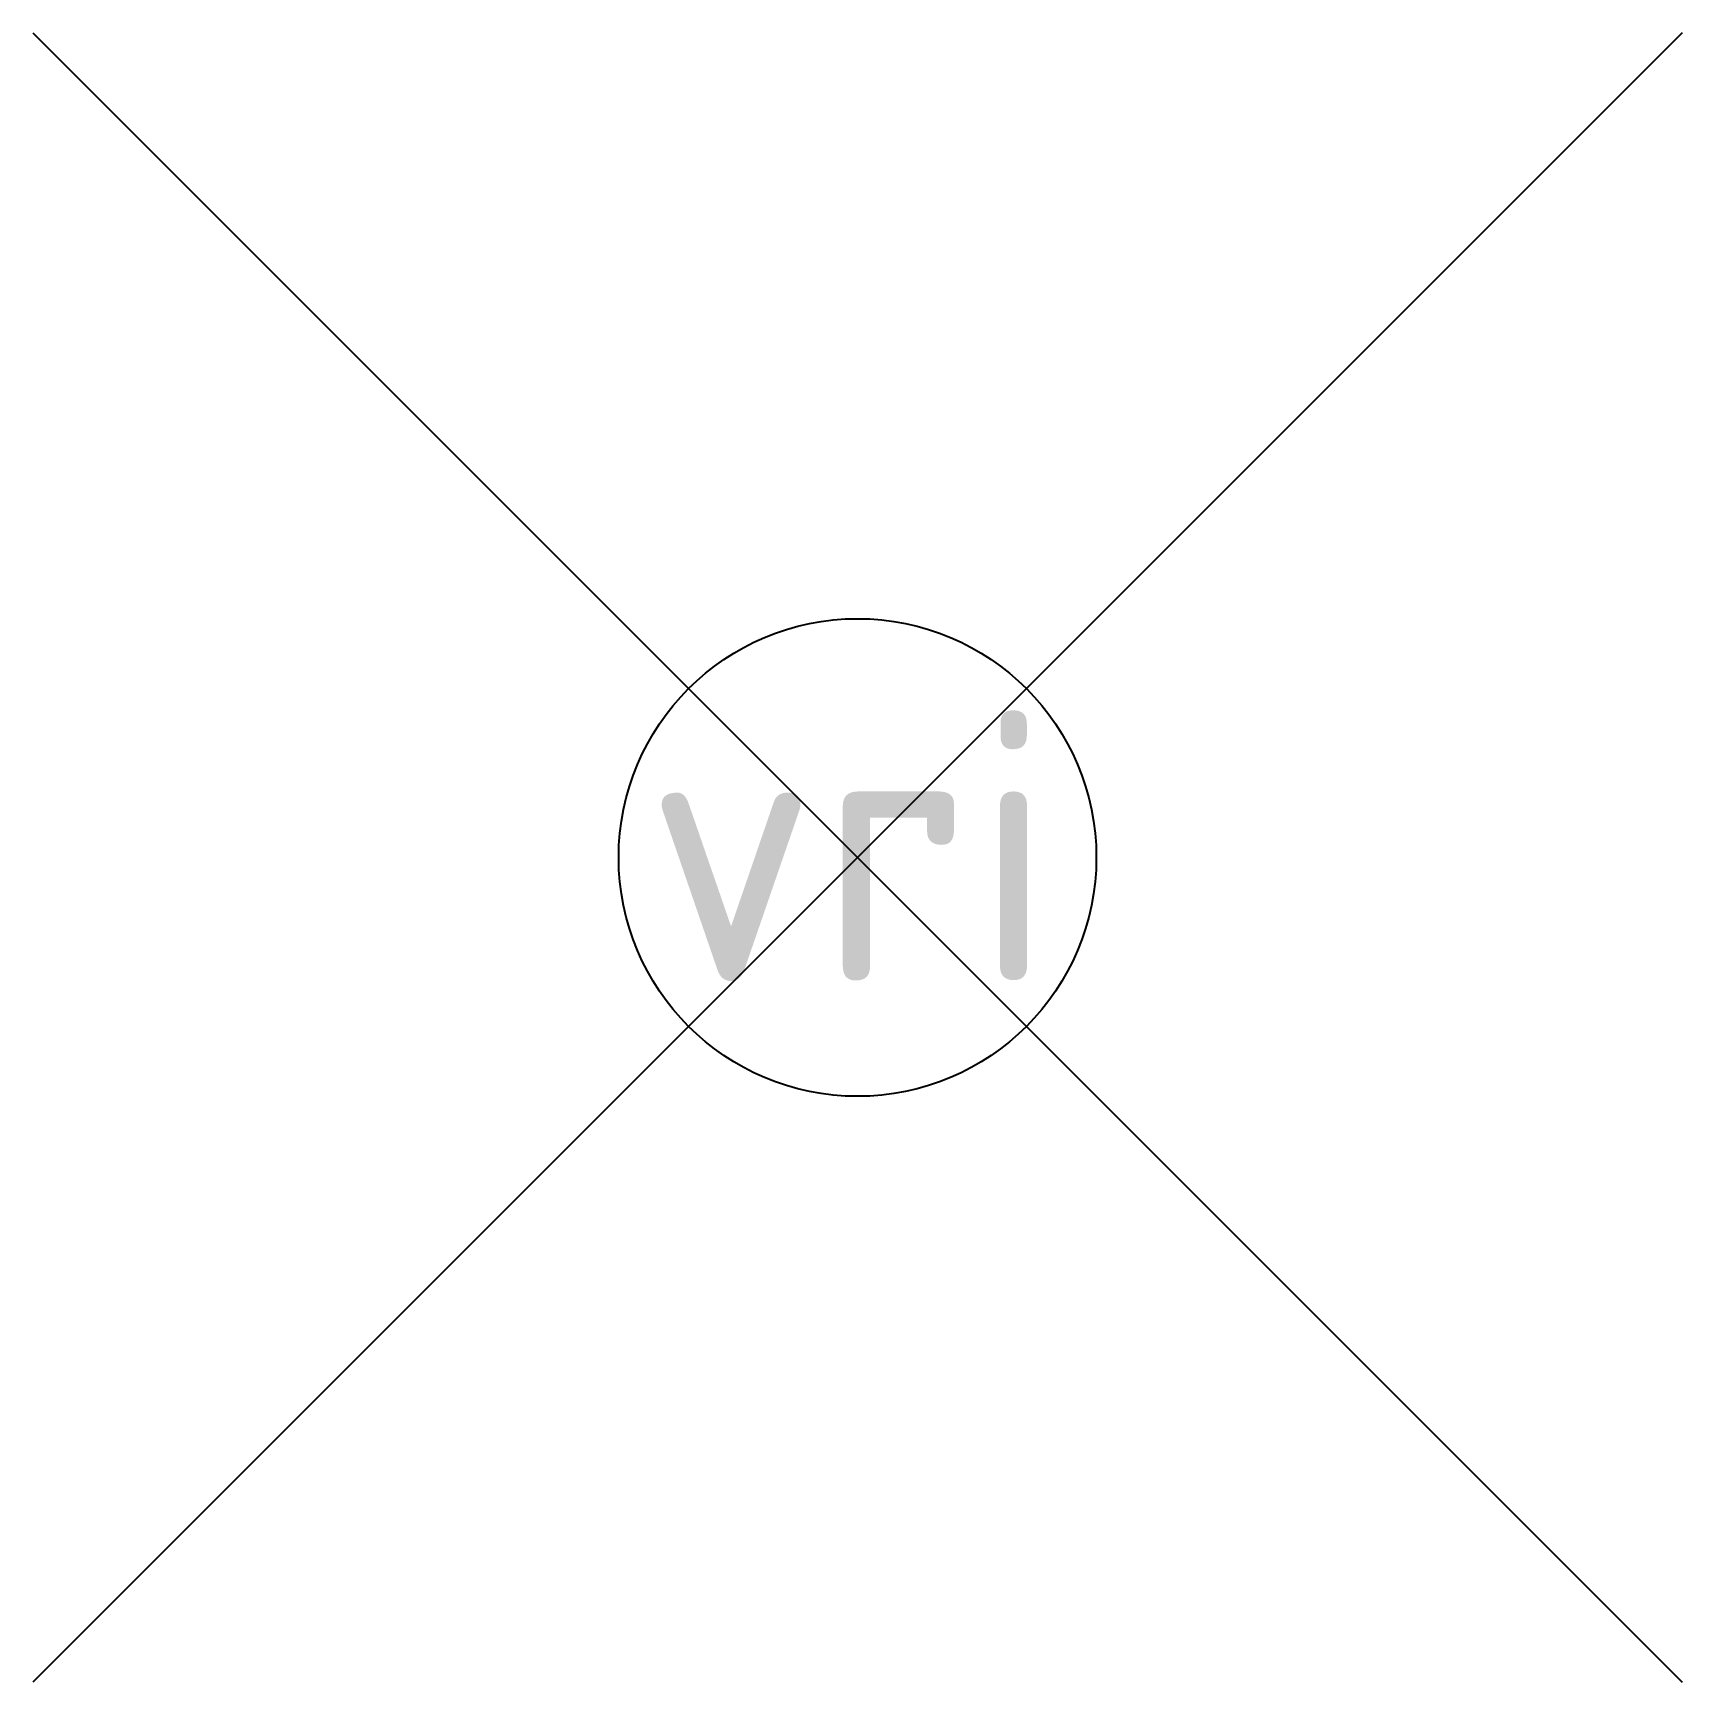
# Model space of a CAD drawing. Extents: x -5.5 to 5.5, y -5.5 to 5.5.
import ezdxf
from ezdxf.enums import TextEntityAlignment as Align

# ---------------------------------------------------------------- set-up
doc = ezdxf.new("R2010")
doc.units = 0
doc.styles.add('NLCS-ISO', font='NLCS-ISO.ttf')

msp = doc.modelspace()

# ---------------------------------------------------------------- linework, layer by layer
for points in [[(5.5, 5.5), (-5.5, -5.5)], [(-5.5, 5.5), (5.5, -5.5)]]:
    msp.add_lwpolyline(points)
msp.add_circle((0, 0), 1.593)

# ---------------------------------------------------------------- texts
at = {"style": 'NLCS-ISO'}
msp.add_text('vri', height=1.8, dxfattribs=at).set_placement((-0.057, 0.076), align=Align.MIDDLE_CENTER)

doc.saveas('drawing.dxf')
